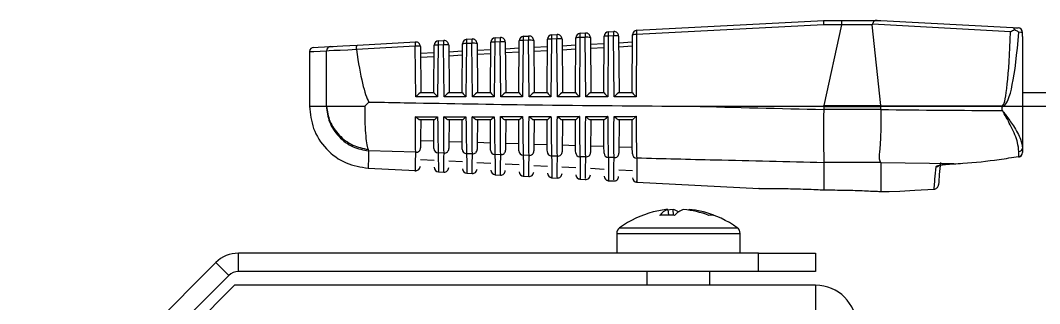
# Model space of a CAD drawing. Extents: x 17.1 to 113.1, y 3.8 to 84.5.
# Drawn here: x 48.555 to 50.784, y 13.322 to 13.941 of the extents above; entities that cross this region are included whole.
import ezdxf

# ---------------------------------------------------------------- set-up
doc = ezdxf.new("R2010")
doc.units = 0
doc.header["$MEASUREMENT"] = 0
doc.layers.add('OBJECT', color=7, linetype='CONTINUOUS')

msp = doc.modelspace()

# ---------------------------------------------------------------- linework, layer by layer
at = {"layer": 'OBJECT'}
for p, q in [((49.9034, 13.9197), (50.3122, 13.9413)), ((50.3122, 13.9413), (50.3122, 13.9413)), ((50.3122, 13.9413), (50.3514, 13.9413)), ((50.3514, 13.9413), (50.4289, 13.9413)), ((50.4289, 13.9413), (50.4372, 13.9413)), ((50.4372, 13.9413), (50.7255, 13.9257)), ((49.7794, 13.9132), (49.791, 13.9138)), ((49.8414, 13.9165), (49.853, 13.9171)), ((50.3113, 13.9318), (49.9027, 13.9103)), ((50.3508, 13.9318), (50.3113, 13.9318)), ((50.3508, 13.9316), (50.3126, 13.7554)), ((50.4184, 13.9316), (50.3508, 13.9316)), ((50.4371, 13.7554), (50.4184, 13.9316)), ((50.7208, 13.9166), (50.4186, 13.933)), ((50.7472, 13.9061), (50.7471, 13.915)), ((49.2922, 13.8875), (49.4192, 13.8942)), ((49.4692, 13.8968), (49.4812, 13.8974)), ((49.5425, 13.8912), (49.5306, 13.8906)), ((49.5313, 13.9001), (49.5431, 13.9007)), ((49.5435, 13.7743), (49.5425, 13.8912)), ((49.5829, 13.7838), (49.5838, 13.8935)), ((49.5926, 13.8939), (49.5915, 13.7743)), ((49.6044, 13.8945), (49.5926, 13.8939)), ((49.5933, 13.9034), (49.6051, 13.904)), ((49.6055, 13.7743), (49.6044, 13.8945)), ((49.6156, 13.8941), (49.6166, 13.7838)), ((49.6449, 13.7838), (49.6458, 13.8967)), ((49.6546, 13.8972), (49.6535, 13.7743)), ((49.6664, 13.8978), (49.6546, 13.8972)), ((49.6553, 13.9066), (49.6671, 13.9072)), ((49.6675, 13.7743), (49.6664, 13.8978)), ((49.6776, 13.8974), (49.6786, 13.7838)), ((49.7069, 13.7838), (49.7079, 13.9)), ((49.7166, 13.9004), (49.7155, 13.7743)), ((49.7284, 13.9011), (49.7166, 13.9004)), ((49.7173, 13.9099), (49.7291, 13.9105)), ((49.7295, 13.7743), (49.7284, 13.9011)), ((49.7396, 13.9006), (49.7406, 13.7838)), ((49.7689, 13.7838), (49.7699, 13.9033)), ((49.7787, 13.9037), (49.7775, 13.7743)), ((49.7903, 13.9043), (49.7787, 13.9037)), ((49.7915, 13.7743), (49.7903, 13.9043)), ((49.8016, 13.9039), (49.8026, 13.7838)), ((49.8309, 13.7838), (49.8319, 13.9066)), ((49.8407, 13.907), (49.8395, 13.7743)), ((49.8523, 13.9076), (49.8407, 13.907)), ((49.8535, 13.7743), (49.8523, 13.9076)), ((49.8635, 13.9072), (49.8646, 13.7838)), ((49.8637, 13.8926), (49.8938, 13.8942)), ((49.8929, 13.7838), (49.894, 13.9098)), ((49.9027, 13.9103), (49.9015, 13.7743)), ((50.7472, 13.9061), (50.7472, 13.7538)), ((49.1872, 13.8724), (49.1872, 13.7534)), ((49.2243, 13.7538), (49.2243, 13.8744)), ((49.4185, 13.8847), (49.2898, 13.8779)), ((49.2898, 13.8779), (49.2899, 13.8775)), ((49.4195, 13.7743), (49.4185, 13.8847)), ((49.4297, 13.8843), (49.4306, 13.7838)), ((49.4299, 13.8697), (49.4596, 13.8713)), ((49.4589, 13.7838), (49.4598, 13.8869)), ((49.4685, 13.8873), (49.4675, 13.7743)), ((49.4805, 13.888), (49.4685, 13.8873)), ((49.4815, 13.7743), (49.4805, 13.888)), ((49.4917, 13.8875), (49.4926, 13.7838)), ((49.4918, 13.873), (49.5216, 13.8745)), ((49.5209, 13.7838), (49.5218, 13.8902)), ((49.5306, 13.8906), (49.5295, 13.7743)), ((49.5537, 13.8908), (49.5546, 13.7838)), ((49.5538, 13.8762), (49.5837, 13.8778)), ((49.6158, 13.8795), (49.6457, 13.8811)), ((49.6456, 13.8717), (49.6158, 13.8701)), ((49.6777, 13.8828), (49.7077, 13.8844)), ((49.7076, 13.8749), (49.6778, 13.8734)), ((49.7397, 13.886), (49.7698, 13.8876)), ((49.7697, 13.8782), (49.7398, 13.8766)), ((49.8017, 13.8893), (49.8318, 13.8909)), ((49.8317, 13.8815), (49.8018, 13.8799)), ((49.8937, 13.8848), (49.8637, 13.8832)), ((49.4595, 13.8618), (49.4299, 13.8603)), ((49.5216, 13.8651), (49.4919, 13.8635)), ((49.5836, 13.8684), (49.5539, 13.8668)), ((49.4305, 13.7838), (49.4589, 13.7838)), ((49.4925, 13.7838), (49.5209, 13.7838)), ((49.5545, 13.7838), (49.5829, 13.7838)), ((49.6165, 13.7838), (49.6449, 13.7838)), ((49.6785, 13.7838), (49.7069, 13.7838)), ((49.7405, 13.7838), (49.7689, 13.7838)), ((49.8025, 13.7838), (49.8309, 13.7838)), ((49.8645, 13.7838), (49.8929, 13.7838)), ((50.7472, 13.7838), (50.9287, 13.7838)), ((49.308, 13.7538), (49.3171, 13.7629)), ((49.4675, 13.7743), (49.4195, 13.7743)), ((49.5295, 13.7743), (49.4815, 13.7743)), ((49.5915, 13.7743), (49.5435, 13.7743)), ((49.6535, 13.7743), (49.6055, 13.7743)), ((49.7155, 13.7743), (49.6675, 13.7743)), ((49.7775, 13.7743), (49.7295, 13.7743)), ((49.8395, 13.7743), (49.7915, 13.7743)), ((49.9015, 13.7743), (49.8535, 13.7743)), ((49.2238, 13.7538), (49.2243, 13.7538)), ((50.0236, 13.7538), (50.3121, 13.7538)), ((50.4372, 13.7522), (50.3122, 13.7522)), ((50.3122, 13.7522), (50.3122, 13.747)), ((50.3122, 13.747), (50.4372, 13.747)), ((50.3126, 13.7554), (50.4371, 13.7554)), ((50.4372, 13.753), (50.4372, 13.7546)), ((50.4372, 13.7546), (50.7027, 13.7546)), ((50.7028, 13.753), (50.4372, 13.753)), ((50.4372, 13.747), (50.4372, 13.7522)), ((50.7028, 13.7445), (50.7028, 13.753)), ((50.7058, 13.7538), (50.7472, 13.7538)), ((50.7472, 13.7538), (50.7472, 13.6621)), ((50.7472, 13.7538), (50.9287, 13.7538)), ((49.4591, 13.7238), (49.4294, 13.7238)), ((49.5211, 13.7238), (49.4915, 13.7238)), ((49.5831, 13.7238), (49.5535, 13.7238)), ((49.645, 13.7238), (49.6156, 13.7238)), ((49.707, 13.7238), (49.6777, 13.7238)), ((49.769, 13.7238), (49.7397, 13.7238)), ((49.831, 13.7238), (49.8018, 13.7238)), ((49.8929, 13.7238), (49.8639, 13.7238)), ((49.4593, 13.6772), (49.4302, 13.6782)), ((49.5213, 13.6752), (49.4922, 13.6762)), ((49.5833, 13.6733), (49.5542, 13.6742)), ((49.6453, 13.6713), (49.6162, 13.6722)), ((49.7073, 13.6694), (49.6781, 13.6703)), ((49.7693, 13.6674), (49.7401, 13.6684)), ((49.3152, 13.6594), (49.3166, 13.6561)), ((49.4195, 13.6531), (49.3166, 13.6561)), ((49.4815, 13.6514), (49.4689, 13.6517)), ((49.5435, 13.6496), (49.5309, 13.65)), ((49.6055, 13.6479), (49.5929, 13.6483)), ((49.6675, 13.6463), (49.6549, 13.6466)), ((49.8314, 13.6655), (49.8021, 13.6664)), ((49.8934, 13.6636), (49.8641, 13.6645)), ((50.7386, 13.6441), (50.7389, 13.6546)), ((50.7472, 13.6621), (50.7472, 13.6524)), ((49.4298, 13.6376), (49.4596, 13.636)), ((49.4918, 13.6343), (49.5216, 13.6328)), ((49.5536, 13.6311), (49.5839, 13.6295)), ((49.6156, 13.6278), (49.6459, 13.6262)), ((49.6776, 13.6246), (49.7079, 13.623)), ((49.7295, 13.6446), (49.7169, 13.645)), ((49.7915, 13.643), (49.7789, 13.6433)), ((49.8534, 13.6414), (49.841, 13.6417)), ((50.4367, 13.6305), (50.3122, 13.6305)), ((50.3122, 13.6305), (50.3122, 13.6304)), ((50.3122, 13.6304), (50.3122, 13.5709)), ((50.4372, 13.6298), (50.4367, 13.6305)), ((50.5964, 13.6279), (50.4372, 13.6298)), ((50.4372, 13.6298), (50.4372, 13.5674)), ((50.5783, 13.627), (50.5964, 13.6279)), ((50.5783, 13.6267), (50.5965, 13.6277)), ((50.5783, 13.627), (50.5783, 13.6267)), ((50.5783, 13.6267), (50.5783, 13.6267)), ((50.5964, 13.6279), (50.5965, 13.6277)), ((49.3152, 13.6186), (49.4192, 13.6131)), ((49.4692, 13.6105), (49.4812, 13.6099)), ((49.5312, 13.6072), (49.5431, 13.6066)), ((49.5932, 13.604), (49.6051, 13.6034)), ((49.7395, 13.6213), (49.7699, 13.6197)), ((49.8017, 13.6181), (49.8318, 13.6165)), ((49.8636, 13.6148), (49.8938, 13.6132)), ((49.6552, 13.6007), (49.667, 13.6001)), ((49.7172, 13.5975), (49.729, 13.5969)), ((49.7792, 13.5942), (49.7909, 13.5936)), ((49.8412, 13.591), (49.8529, 13.5904)), ((49.9032, 13.5877), (50.1708, 13.5737)), ((50.455, 13.5673), (50.4551, 13.5673)), ((50.5536, 13.5726), (50.5536, 13.5726)), ((49.9709, 13.5281), (49.9724, 13.5158)), ((49.971, 13.5276), (49.9759, 13.5281)), ((49.9759, 13.5281), (49.9759, 13.5274)), ((49.9836, 13.5154), (49.9828, 13.5281)), ((50.0125, 13.5274), (50.0126, 13.5281)), ((50.0126, 13.5281), (50.0175, 13.5276)), ((50.0175, 13.5281), (50.0174, 13.5267)), ((49.8592, 13.476), (49.8592, 13.4326)), ((49.8592, 13.476), (49.9504, 13.476)), ((49.8655, 13.4882), (49.9524, 13.4882)), ((49.9504, 13.476), (50.1292, 13.476)), ((49.9524, 13.4882), (50.123, 13.4882)), ((50.1292, 13.4326), (50.1292, 13.476)), ((49.0317, 13.3926), (49.0317, 13.4326)), ((50.1692, 13.4326), (49.0317, 13.4326)), ((50.1692, 13.3926), (50.1692, 13.4326)), ((50.1692, 13.4326), (50.2942, 13.4326)), ((50.2942, 13.4326), (50.2942, 13.3926)), ((48.5547, 12.9847), (48.9822, 13.4121)), ((49.0104, 13.3838), (48.9822, 13.4121)), ((49.0104, 13.3838), (48.583, 12.9564)), ((50.1692, 13.3926), (49.0317, 13.3926)), ((49.9252, 13.3926), (49.9252, 13.3626)), ((50.0632, 13.3626), (50.0632, 13.3926)), ((50.2942, 13.3926), (50.1692, 13.3926)), ((49.0234, 13.3626), (48.5742, 12.9135)), ((50.2942, 13.3626), (49.0234, 13.3626)), ((50.2942, 13.3626), (50.2942, 13.2726))]:
    msp.add_line(p, q, dxfattribs=at)
at = {"layer": 'OBJECT', "flags": 128}
for points in [[(50.7255, 13.9257), (50.7318, 13.9253), (50.7359, 13.9251), (50.7377, 13.925)], [(50.7471, 13.915), (50.7459, 13.9151), (50.7431, 13.9152), (50.7389, 13.9154)], [(49.2243, 13.8744), (49.1965, 13.8729), (49.1872, 13.8724)], [(49.1967, 13.8824), (49.1967, 13.8824), (49.2059, 13.8829), (49.2336, 13.8844)], [(49.2899, 13.8775), (49.2707, 13.8766), (49.254, 13.8758), (49.2404, 13.8752), (49.2304, 13.8747), (49.2243, 13.8744)], [(49.2336, 13.8844), (49.2391, 13.8846), (49.248, 13.8851), (49.2602, 13.8858), (49.2751, 13.8865), (49.2922, 13.8875)], [(50.5673, 13.6305), (50.565, 13.6048), (50.5636, 13.5885), (50.563, 13.5817)], [(50.4551, 13.5673), (50.4783, 13.5685), (50.5112, 13.5703), (50.5536, 13.5726)], [(49.9828, 13.5281), (49.9758, 13.5273), (49.9711, 13.5267)]]:
    msp.add_lwpolyline(points, dxfattribs=at)
at = {"layer": 'OBJECT'}
for centre, radius, start, end in [((49.8105, 13.9076), 0.0204, 162.3828, 189.2808), ((49.7916, 13.9038), 0.01, 0.5, 93.0226), ((49.8419, 13.9065), 0.01, 93.0226, 179.5), ((49.8608, 13.9103), 0.0204, 162.3855, 189.2745), ((49.8724, 13.9109), 0.0204, 162.3855, 189.2745), ((49.8535, 13.9071), 0.01, 0.5, 93.0226), ((49.904, 13.9097), 0.01, 93.0226, 179.5), ((49.9229, 13.9136), 0.0204, 162.3828, 189.2808), ((50.7372, 13.915), 0.01, 0.809, 86.8941), ((50.7371, 13.915), 0.00999, 359.95, 86.8554), ((50.7465, 13.9152), 0.00067, 348.3449, 0.5049), ((49.4386, 13.888), 0.0204, 162.3855, 189.2745), ((49.4197, 13.8842), 0.01, 0.5, 93.0226), ((49.4698, 13.8868), 0.01, 93.0226, 179.5), ((49.4887, 13.8906), 0.0204, 162.3855, 189.2745), ((49.5006, 13.8913), 0.0204, 162.3754, 189.2846), ((49.4817, 13.8874), 0.01, 0.5, 93.0226), ((49.5318, 13.8901), 0.01, 93.0226, 179.5), ((49.5507, 13.8939), 0.0204, 162.3836, 189.2801), ((49.5626, 13.8945), 0.0204, 162.3828, 189.2808), ((49.546, 13.8368), 0.0546, 81.869, 93.6787), ((49.5437, 13.8907), 0.01, 0.5, 93.0226), ((49.5938, 13.8934), 0.01, 93.0226, 179.5), ((49.5902, 13.853), 0.041, 86.6872, 98.9992), ((49.6127, 13.8972), 0.0204, 162.3855, 189.2745), ((49.6246, 13.8978), 0.0204, 162.3828, 189.2808), ((49.6079, 13.8401), 0.0546, 81.8691, 93.6785), ((49.6056, 13.894), 0.01, 0.5, 93.0226), ((49.6558, 13.8966), 0.01, 93.0226, 179.5), ((49.6522, 13.8563), 0.041, 86.6836, 99.001), ((49.6748, 13.9005), 0.0204, 162.3832, 189.2805), ((49.6865, 13.9011), 0.0204, 162.3855, 189.2745), ((49.6699, 13.8433), 0.0546, 81.8685, 93.6791), ((49.6676, 13.8973), 0.01, 0.5, 93.0226), ((49.7179, 13.8999), 0.01, 93.0226, 179.5), ((49.7143, 13.8595), 0.041, 86.687, 98.9975), ((49.7368, 13.9037), 0.0204, 162.3855, 189.2745), ((49.7485, 13.9043), 0.0204, 162.3828, 189.2808), ((49.7319, 13.8466), 0.0546, 81.8686, 93.679), ((49.7296, 13.9005), 0.01, 0.5, 93.0226), ((49.7799, 13.9032), 0.01, 93.0226, 179.5), ((49.7763, 13.8628), 0.041, 86.687, 98.9994), ((49.7988, 13.907), 0.0204, 162.3831, 189.2805), ((49.7938, 13.8499), 0.0546, 81.869, 93.6787), ((49.8383, 13.8661), 0.041, 86.687, 98.9975), ((49.8558, 13.8532), 0.0545, 81.8661, 93.6815), ((49.9004, 13.8693), 0.041, 86.687, 98.9994), ((49.1972, 13.8724), 0.01, 93.0226, 175.0653), ((49.2342, 13.8745), 0.00991, 93.4746, 180.5516), ((49.422, 13.8303), 0.0546, 81.8685, 93.6791), ((49.4662, 13.8464), 0.041, 86.6872, 98.9992), ((49.484, 13.8335), 0.0546, 81.8686, 93.679), ((49.5282, 13.8497), 0.041, 86.6836, 99.001), ((50.5838, 13.753), 0.1189, 0.0139, 0.7742), ((50.6111, 13.6638), 0.1307, 43.5468, 44.5091), ((49.4202, 13.663), 0.00992, 266.5024, 358.9406), ((49.4693, 13.6616), 0.00989, 181.0035, 267.5856), ((49.4821, 13.6613), 0.00992, 266.4849, 358.9201), ((49.5313, 13.6599), 0.00989, 181.0189, 267.6091), ((49.5441, 13.6595), 0.00991, 266.4666, 358.8996), ((49.5933, 13.6582), 0.00989, 181.0373, 267.6314), ((49.6061, 13.6578), 0.00991, 266.4477, 358.8788), ((49.6553, 13.6565), 0.00988, 181.0553, 267.6532), ((49.6681, 13.6562), 0.00991, 266.429, 358.8561), ((49.7173, 13.6548), 0.00988, 181.0775, 267.6718), ((49.7301, 13.6545), 0.00991, 266.4099, 358.8337), ((49.7793, 13.6532), 0.00987, 181.0943, 267.6966), ((49.7921, 13.6529), 0.0099, 266.3909, 358.8129), ((49.8414, 13.6516), 0.00987, 181.1148, 267.7179), ((49.8541, 13.6513), 0.0099, 266.3742, 358.788), ((49.9034, 13.65), 0.00987, 181.1349, 267.7404), ((50.7382, 13.6531), 0.00906, 272.8152, 355.6376), ((50.7372, 13.6524), 0.01, 279.2546, 0), ((50.7387, 13.6632), 0.00857, 271.3572, 352.772), ((50.5574, 13.6316), 0.01, 272.5376, 314.0424), ((50.7279, 13.6419), 0.011, 3.5999, 11.5485), ((49.4197, 13.6231), 0.01, 266.9496, 359.5), ((49.4698, 13.6205), 0.01, 180.5, 266.6441), ((49.4817, 13.6199), 0.01, 266.5294, 359.5), ((49.5318, 13.6172), 0.01, 180.5, 266.1269), ((49.5437, 13.6166), 0.01, 266.013, 359.5), ((49.5938, 13.614), 0.01, 180.5, 265.6107), ((49.6056, 13.6134), 0.01, 265.4975, 359.5), ((49.6558, 13.6107), 0.01, 180.5, 265.0953), ((49.6676, 13.6101), 0.01, 264.9828, 359.5), ((49.7179, 13.6075), 0.01, 180.5, 264.5807), ((49.7296, 13.6069), 0.01, 264.469, 359.5), ((49.7799, 13.6042), 0.01, 180.5, 264.0669), ((49.7916, 13.6036), 0.01, 263.9559, 359.5), ((49.8419, 13.601), 0.01, 180.5, 263.5539), ((49.8535, 13.6004), 0.01, 263.4435, 359.5), ((49.904, 13.5977), 0.01, 180.5, 263.0416), ((49.9942, 13.3088), 0.2208, 104.3896, 125.6682), ((49.9881, 13.3327), 0.1962, 95.0252, 104.3851), ((49.9813, 13.4952), 0.0345, 107.4604, 144.2806), ((49.9694, 13.2746), 0.2413, 86.1519, 93.8481), ((49.9737, 13.4941), 0.0352, 54.3327, 74.9761), ((50.0185, 13.486), 0.044, 106.9533, 138.1952), ((49.9876, 13.3247), 0.2041, 68.996, 84.9425), ((50.0004, 13.333), 0.1959, 68.5881, 84.9804), ((49.9942, 13.3088), 0.2208, 54.3318, 75.6104), ((50.0664, 13.4872), 0.0286, 78.7962, 101.2038), ((49.8742, 13.476), 0.015, 125.6682, 180), ((50.1142, 13.476), 0.015, 0, 54.3318), ((49.0317, 13.3626), 0.07, 90, 135), ((49.0317, 13.3626), 0.03, 90, 135), ((50.2942, 13.2726), 0.09, 360, 90)]:
    msp.add_arc(centre, radius, start, end, dxfattribs=at)
for centre, major_axis, ratio, start_param, end_param in [((50.3125, 13.9313), (-0.00026, 0.01), 0.120424, 0.003177, 1.515259), ((50.3514, 13.9313), (0, 0.01), 0.061163, 0, 1.518436), ((50.2692, 13.9313), (0.0816, 0.0005), 0.122438, 6.255809, 6.281989), ((50.4558, 13.9313), (0.0374, -0.0006), 0.267094, 3.033482, 3.174083), ((50.695, 14.3241), (-0.0078, 0.5695), 0.050872, 3.193561, 3.914226), ((50.6872, 14.3225), (-0.0157, 0.5695), 0.101686, 3.191455, 3.913119), ((49.3423, 16.0436), (0.0147, 2.2897), 0.052015, 2.811677, 3.052791), ((49.4207, 13.7738), (0.00988, 0.00996), 0.087934, 0.08695, 1.605386), ((49.4688, 13.7738), (-0.00991, 0.00999), 0.035372, 0.03505, 1.483386), ((49.4827, 13.7738), (0.00988, 0.00996), 0.087934, 0.08695, 1.605386), ((49.5308, 13.7738), (-0.00991, 0.00999), 0.035372, 0.03505, 1.483386), ((49.5447, 13.7738), (0.00988, 0.00996), 0.087934, 0.08695, 1.605386), ((49.5928, 13.7738), (-0.00991, 0.00999), 0.035372, 0.03505, 1.483386), ((49.6067, 13.7738), (0.00988, 0.00996), 0.087934, 0.08695, 1.605386), ((49.6548, 13.7738), (-0.00991, 0.00999), 0.035372, 0.03505, 1.483386), ((49.6687, 13.7738), (0.00988, 0.00996), 0.087934, 0.08695, 1.605386), ((49.7168, 13.7738), (-0.00991, 0.00999), 0.035372, 0.03505, 1.483386), ((49.7307, 13.7738), (0.00988, 0.00996), 0.087934, 0.08695, 1.605386), ((49.7788, 13.7738), (-0.00991, 0.00999), 0.035372, 0.03505, 1.483386), ((49.7927, 13.7738), (0.00988, 0.00996), 0.087934, 0.08695, 1.605386), ((49.8408, 13.7738), (-0.00991, 0.00999), 0.035372, 0.03505, 1.483386), ((49.8547, 13.7738), (0.00988, 0.00996), 0.087934, 0.08695, 1.605386), ((49.9028, 13.7738), (-0.00991, 0.00999), 0.035372, 0.03505, 1.483386), ((54.3306, 15.8163), (19.0675, 0), 0.111038, 4.484542, 4.500054), ((49.3342, 13.7522), (0.9787, 0.0064), 0.122438, 6.24272, 6.255809), ((49.3349, 13.7522), (0.9773, 0), 0.122785, 0, 0.013091), ((49.3349, 13.747), (0.9773, 0), 0.122785, 6.279845, 6.283185), ((50.8854, 13.7522), (0.4485, -0.007), 0.267094, 3.174083, 3.1806), ((50.8851, 13.7522), (0.4478, 0), 0.267949, 3.135082, 3.141593), ((50.8851, 13.747), (0.4478, 0), 0.267949, 3.141593, 3.145797), ((50.795, 15.8163), (7.8848, 0), 0.262774, 4.666998, 4.700689), ((50.695, 14.3241), (-0.0078, 0.5695), 0.050872, 3.140897, 3.193561), ((50.6872, 14.3225), (-0.0157, 0.5695), 0.101686, 3.138791, 3.191455)]:
    msp.add_ellipse(centre, major_axis=major_axis, ratio=ratio, start_param=start_param, end_param=end_param, dxfattribs=at)
for points, knots in [([(50.4289, 13.9413), (50.4274, 13.9413), (50.4249, 13.9412), (50.4223, 13.9401), (50.4208, 13.938), (50.4197, 13.9354), (50.4189, 13.9336), (50.4186, 13.933)], [0, 0, 0, 0, 0.281506, 0.477148, 0.672468, 0.878468, 1, 1, 1, 1]), ([(50.7208, 13.9166), (50.7208, 13.9166), (50.7239, 13.9183), (50.7268, 13.9198), (50.7297, 13.9213)], [0, 0, 0, 0, 0.019978, 1, 1, 1, 1]), ([(50.7255, 13.9257), (50.7255, 13.9257), (50.7259, 13.9256), (50.7268, 13.9254), (50.7282, 13.9244), (50.7292, 13.9227), (50.7296, 13.9215), (50.7297, 13.9213)], [0, 0, 0, 0, 0.017155, 0.20226, 0.556605, 0.898365, 1, 1, 1, 1]), ([(50.7297, 13.9213), (50.7321, 13.9199), (50.7356, 13.9181), (50.7381, 13.9161), (50.7388, 13.9154), (50.7389, 13.9154)], [0, 0, 0, 0, 0.696355, 0.978824, 1, 1, 1, 1]), ([(49.2898, 13.8779), (49.2898, 13.879), (49.2898, 13.8812), (49.2902, 13.8841), (49.2908, 13.8863), (49.2915, 13.8872), (49.292, 13.8874), (49.2922, 13.8875), (49.2922, 13.8875)], [0, 0, 0, 0, 0.219285, 0.43851, 0.65924, 0.882982, 0.985818, 1, 1, 1, 1]), ([(49.3171, 13.7629), (49.3228, 13.7628), (49.3513, 13.7623), (49.4707, 13.7601), (49.7004, 13.7561), (49.9075, 13.7546), (50.0236, 13.7538)], [0, 0, 0, 0, 0.024148, 0.120739, 0.507103, 1, 1, 1, 1]), ([(49.1872, 13.7538), (49.189, 13.7373), (49.1927, 13.703), (49.2221, 13.6584), (49.2651, 13.6266), (49.2992, 13.6212), (49.3156, 13.6185)], [0, 0, 0, 0, 0.240773, 0.500001, 0.759226, 1, 1, 1, 1]), ([(49.1872, 13.7538), (49.1888, 13.7538), (49.1918, 13.7538), (49.2132, 13.7538), (49.2238, 13.7538)], [0, 0, 0, 0, 0.5, 1, 1, 1, 1]), ([(49.2238, 13.7538), (49.2254, 13.7421), (49.2287, 13.7178), (49.2502, 13.686), (49.2808, 13.6629), (49.305, 13.6583), (49.3166, 13.6561)], [0, 0, 0, 0, 0.241171, 0.5, 0.758828, 1, 1, 1, 1]), ([(49.2243, 13.7538), (49.2271, 13.7538), (49.2328, 13.7538), (49.252, 13.7538), (49.2771, 13.7538), (49.2977, 13.7538), (49.308, 13.7538)], [0, 0, 0, 0, 0.250001, 0.499999, 0.750001, 1, 1, 1, 1]), ([(49.2243, 13.7538), (49.226, 13.7427), (49.2297, 13.7196), (49.2507, 13.6893), (49.2805, 13.6669), (49.3039, 13.6618), (49.3152, 13.6594)], [0, 0, 0, 0, 0.241561, 0.5, 0.758437, 1, 1, 1, 1]), ([(49.308, 13.7538), (49.308, 13.7431), (49.308, 13.7217), (49.3095, 13.6941), (49.3118, 13.6718), (49.3141, 13.6635), (49.3152, 13.6594)], [0, 0, 0, 0, 0.25, 0.5, 0.75, 1, 1, 1, 1]), ([(50.3122, 13.7466), (50.3119, 13.7332), (50.3114, 13.7062), (50.3116, 13.6706), (50.3124, 13.6432), (50.3123, 13.6346), (50.3122, 13.6305)], [0, 0, 0, 0, 0.253583, 0.507165, 0.760847, 1, 1, 1, 1]), ([(50.4372, 13.7465), (50.4373, 13.7414), (50.4375, 13.7228), (50.4367, 13.6918), (50.4351, 13.6596), (50.432, 13.6391), (50.4354, 13.6329), (50.4367, 13.6305)], [0, 0, 0, 0, 0.097508, 0.35133, 0.599303, 0.843154, 1, 1, 1, 1]), ([(50.7389, 13.6546), (50.7383, 13.661), (50.7368, 13.6774), (50.7236, 13.7075), (50.7105, 13.7315), (50.7034, 13.7434), (50.7028, 13.7444), (50.7028, 13.7445)], [0, 0, 0, 0, 0.2447459, 0.6267305, 0.9679279, 0.9961427, 1, 1, 1, 1]), ([(50.7028, 13.7445), (50.7028, 13.7444), (50.7036, 13.7434), (50.7062, 13.7401), (50.7147, 13.7289), (50.7291, 13.7085), (50.7439, 13.6831), (50.7462, 13.6685), (50.7472, 13.6621)], [0, 0, 0, 0, 0.003659, 0.034965, 0.112488, 0.381452, 0.732443, 1, 1, 1, 1]), ([(49.4195, 13.6531), (49.4195, 13.6547), (49.4193, 13.6596), (49.4192, 13.6772), (49.4193, 13.7022), (49.4194, 13.7211), (49.4194, 13.7282), (49.4194, 13.7305)], [0, 0, 0, 0, 0.161731, 0.488573, 0.814942, 0.942319, 1, 1, 1, 1]), ([(49.4194, 13.7305), (49.426, 13.7305), (49.4421, 13.7305), (49.4581, 13.7306), (49.4675, 13.7306)], [0, 0, 0, 0, 0.412313, 1, 1, 1, 1]), ([(49.4294, 13.7238), (49.4288, 13.7239), (49.4274, 13.7242), (49.4242, 13.7262), (49.4215, 13.7285), (49.4198, 13.7301), (49.4195, 13.7304), (49.4194, 13.7305)], [0, 0, 0, 0, 0.236908, 0.528794, 0.900007, 0.991336, 1, 1, 1, 1]), ([(49.4306, 13.7238), (49.4305, 13.7132), (49.4303, 13.692), (49.4301, 13.6714), (49.4301, 13.6654), (49.4301, 13.6628)], [0, 0, 0, 0, 0.357963, 0.715854, 1, 1, 1, 1]), ([(49.4594, 13.6614), (49.4594, 13.665), (49.4593, 13.6722), (49.4591, 13.6955), (49.4589, 13.7151), (49.4589, 13.7238)], [0, 0, 0, 0, 0.356146, 0.712374, 1, 1, 1, 1]), ([(49.4675, 13.7306), (49.4675, 13.7306), (49.4672, 13.7302), (49.4655, 13.7286), (49.4629, 13.7262), (49.4603, 13.7242), (49.4595, 13.7239), (49.4591, 13.7238)], [0, 0, 0, 0, 0.008276, 0.094556, 0.478389, 0.770562, 1, 1, 1, 1]), ([(49.4675, 13.7306), (49.4675, 13.7283), (49.4676, 13.7198), (49.4678, 13.6997), (49.4682, 13.6743), (49.4686, 13.6577), (49.4688, 13.6531), (49.4689, 13.6517)], [0, 0, 0, 0, 0.057872, 0.218009, 0.538016, 0.858386, 1, 1, 1, 1]), ([(49.4815, 13.6514), (49.4815, 13.653), (49.4813, 13.6579), (49.4812, 13.6756), (49.4813, 13.7011), (49.4814, 13.7206), (49.4814, 13.7284), (49.4814, 13.7306)], [0, 0, 0, 0, 0.1595502, 0.4819898, 0.8039604, 0.9420612, 1, 1, 1, 1]), ([(49.4814, 13.7306), (49.488, 13.7307), (49.5041, 13.7307), (49.5201, 13.7307), (49.5295, 13.7308)], [0, 0, 0, 0, 0.412352, 1, 1, 1, 1]), ([(49.4915, 13.7238), (49.4909, 13.7239), (49.4896, 13.7242), (49.4865, 13.7261), (49.4837, 13.7284), (49.4819, 13.7301), (49.4815, 13.7306), (49.4814, 13.7306)], [0, 0, 0, 0, 0.2256408, 0.5069825, 0.8682201, 0.9914648, 1, 1, 1, 1]), ([(49.4926, 13.7238), (49.4925, 13.7131), (49.4923, 13.6917), (49.4921, 13.6701), (49.4921, 13.6639), (49.4921, 13.6611)], [0, 0, 0, 0, 0.352325, 0.704581, 1, 1, 1, 1]), ([(49.5214, 13.6597), (49.5214, 13.6633), (49.5213, 13.6706), (49.5211, 13.6943), (49.5209, 13.7145), (49.5209, 13.7238)], [0, 0, 0, 0, 0.350805, 0.701695, 1, 1, 1, 1]), ([(49.5295, 13.7308), (49.5295, 13.7307), (49.5291, 13.7303), (49.5273, 13.7286), (49.5248, 13.7262), (49.5222, 13.7242), (49.5215, 13.7239), (49.5211, 13.7238)], [0, 0, 0, 0, 0.008202, 0.119706, 0.493731, 0.776745, 1, 1, 1, 1]), ([(49.5295, 13.7308), (49.5295, 13.7284), (49.5296, 13.7198), (49.5298, 13.6995), (49.5302, 13.6737), (49.5306, 13.6564), (49.5308, 13.6516), (49.5309, 13.65)], [0, 0, 0, 0, 0.058136, 0.216179, 0.531948, 0.848067, 1, 1, 1, 1]), ([(49.5435, 13.6496), (49.5435, 13.6513), (49.5433, 13.6563), (49.5432, 13.6741), (49.5433, 13.7), (49.5434, 13.7202), (49.5434, 13.7285), (49.5434, 13.7308)], [0, 0, 0, 0, 0.157483, 0.475733, 0.793525, 0.941799, 1, 1, 1, 1]), ([(49.5434, 13.7308), (49.55, 13.7308), (49.5661, 13.7309), (49.5821, 13.7309), (49.5915, 13.7309)], [0, 0, 0, 0, 0.412394, 1, 1, 1, 1]), ([(49.5535, 13.7238), (49.553, 13.7239), (49.5517, 13.7242), (49.5487, 13.726), (49.5459, 13.7284), (49.544, 13.7302), (49.5435, 13.7308), (49.5434, 13.7308)], [0, 0, 0, 0, 0.2207651, 0.49454, 0.8478251, 0.9915676, 1, 1, 1, 1]), ([(49.5546, 13.7238), (49.5545, 13.713), (49.5543, 13.6914), (49.5541, 13.669), (49.5541, 13.6624), (49.554, 13.6593)], [0, 0, 0, 0, 0.347007, 0.693942, 1, 1, 1, 1]), ([(49.5834, 13.658), (49.5834, 13.6617), (49.5833, 13.669), (49.5831, 13.6931), (49.5829, 13.714), (49.5829, 13.7238)], [0, 0, 0, 0, 0.34576, 0.691604, 1, 1, 1, 1]), ([(49.5915, 13.7309), (49.5915, 13.7309), (49.591, 13.7304), (49.5892, 13.7286), (49.5866, 13.7261), (49.5841, 13.7242), (49.5834, 13.7239), (49.5831, 13.7238)], [0, 0, 0, 0, 0.008109, 0.143853, 0.508256, 0.782549, 1, 1, 1, 1]), ([(49.5915, 13.7309), (49.5915, 13.7285), (49.5916, 13.7198), (49.5918, 13.6993), (49.5922, 13.6732), (49.5926, 13.6551), (49.5928, 13.65), (49.5929, 13.6483)], [0, 0, 0, 0, 0.058402, 0.214453, 0.526192, 0.838269, 1, 1, 1, 1]), ([(49.6055, 13.6479), (49.6055, 13.6496), (49.6053, 13.6547), (49.6052, 13.6726), (49.6052, 13.699), (49.6054, 13.7197), (49.6054, 13.7286), (49.6054, 13.731)], [0, 0, 0, 0, 0.155512, 0.469778, 0.783593, 0.941534, 1, 1, 1, 1]), ([(49.6054, 13.731), (49.612, 13.731), (49.6281, 13.731), (49.6441, 13.7311), (49.6535, 13.7311)], [0, 0, 0, 0, 0.412428, 1, 1, 1, 1]), ([(49.6156, 13.7238), (49.6151, 13.7239), (49.6138, 13.7242), (49.6109, 13.726), (49.608, 13.7284), (49.6061, 13.7303), (49.6055, 13.7309), (49.6054, 13.731)], [0, 0, 0, 0, 0.216119, 0.482665, 0.828155, 0.991658, 1, 1, 1, 1]), ([(49.6166, 13.7238), (49.6165, 13.7129), (49.6163, 13.6911), (49.6161, 13.6678), (49.6161, 13.6609), (49.616, 13.6576)], [0, 0, 0, 0, 0.341977, 0.683893, 1, 1, 1, 1]), ([(49.6454, 13.6563), (49.6454, 13.66), (49.6453, 13.6675), (49.6451, 13.692), (49.6449, 13.7135), (49.6449, 13.7238)], [0, 0, 0, 0, 0.340987, 0.682053, 1, 1, 1, 1]), ([(49.6535, 13.7311), (49.6535, 13.7311), (49.6529, 13.7304), (49.651, 13.7285), (49.6484, 13.7261), (49.646, 13.7242), (49.6453, 13.7239), (49.645, 13.7238)], [0, 0, 0, 0, 0.008033, 0.167038, 0.521987, 0.788059, 1, 1, 1, 1]), ([(49.6535, 13.7311), (49.6535, 13.7287), (49.6536, 13.7198), (49.6538, 13.6992), (49.6542, 13.6727), (49.6546, 13.6539), (49.6548, 13.6485), (49.6549, 13.6466)], [0, 0, 0, 0, 0.058671, 0.212822, 0.520728, 0.828955, 1, 1, 1, 1]), ([(49.6675, 13.6463), (49.6674, 13.648), (49.6673, 13.6531), (49.6672, 13.6711), (49.6672, 13.698), (49.6674, 13.7193), (49.6674, 13.7287), (49.6674, 13.7311)], [0, 0, 0, 0, 0.153635, 0.464107, 0.77413, 0.941267, 1, 1, 1, 1]), ([(49.6674, 13.7311), (49.6741, 13.7311), (49.6901, 13.7312), (49.7061, 13.7312), (49.7155, 13.7312)], [0, 0, 0, 0, 0.412465, 1, 1, 1, 1]), ([(49.6777, 13.7238), (49.6771, 13.7239), (49.676, 13.7242), (49.6731, 13.726), (49.6702, 13.7285), (49.6682, 13.7304), (49.6675, 13.7311), (49.6674, 13.7311)], [0, 0, 0, 0, 0.211691, 0.471317, 0.809156, 0.991768, 1, 1, 1, 1]), ([(49.6786, 13.7238), (49.6785, 13.7128), (49.6783, 13.6908), (49.6781, 13.6667), (49.678, 13.6595), (49.678, 13.656)], [0, 0, 0, 0, 0.33722, 0.674381, 1, 1, 1, 1]), ([(49.7075, 13.6547), (49.7074, 13.6584), (49.7074, 13.6659), (49.7071, 13.6909), (49.7069, 13.7129), (49.7069, 13.7238)], [0, 0, 0, 0, 0.336461, 0.673003, 1, 1, 1, 1]), ([(49.7155, 13.7312), (49.7155, 13.7312), (49.7148, 13.7305), (49.7128, 13.7285), (49.7102, 13.726), (49.7079, 13.7242), (49.7073, 13.7239), (49.707, 13.7238)], [0, 0, 0, 0, 0.0079447, 0.1892646, 0.5350467, 0.7932498, 1, 1, 1, 1]), ([(49.7155, 13.7312), (49.7155, 13.7288), (49.7156, 13.7198), (49.7158, 13.699), (49.7162, 13.6722), (49.7166, 13.6527), (49.7168, 13.6471), (49.7169, 13.645)], [0, 0, 0, 0, 0.058942, 0.211284, 0.515533, 0.820093, 1, 1, 1, 1]), ([(49.7295, 13.6446), (49.7294, 13.6463), (49.7293, 13.6515), (49.7292, 13.6697), (49.7292, 13.697), (49.7293, 13.7188), (49.7294, 13.7288), (49.7294, 13.7313)], [0, 0, 0, 0, 0.151844, 0.458694, 0.765103, 0.940994, 1, 1, 1, 1]), ([(49.7294, 13.7313), (49.7361, 13.7313), (49.7521, 13.7313), (49.7681, 13.7314), (49.7775, 13.7314)], [0, 0, 0, 0, 0.412495, 1, 1, 1, 1]), ([(49.7397, 13.7238), (49.7392, 13.7239), (49.7381, 13.7241), (49.7353, 13.726), (49.7323, 13.7285), (49.7303, 13.7305), (49.7295, 13.7313), (49.7294, 13.7313)], [0, 0, 0, 0, 0.207464, 0.460442, 0.790796, 0.991848, 1, 1, 1, 1]), ([(49.7406, 13.7238), (49.7405, 13.7127), (49.7403, 13.6905), (49.7401, 13.6656), (49.74, 13.6581), (49.74, 13.6543)], [0, 0, 0, 0, 0.332712, 0.665365, 1, 1, 1, 1]), ([(49.7695, 13.653), (49.7694, 13.6568), (49.7694, 13.6644), (49.7691, 13.6898), (49.769, 13.7124), (49.7689, 13.7238)], [0, 0, 0, 0, 0.332165, 0.664412, 1, 1, 1, 1]), ([(49.7775, 13.7314), (49.7775, 13.7314), (49.7767, 13.7306), (49.7747, 13.7285), (49.772, 13.726), (49.7698, 13.7242), (49.7692, 13.7239), (49.769, 13.7238)], [0, 0, 0, 0, 0.007882, 0.210623, 0.547438, 0.798167, 1, 1, 1, 1]), ([(49.7775, 13.7314), (49.7775, 13.7289), (49.7776, 13.7199), (49.7778, 13.6988), (49.7782, 13.6718), (49.7786, 13.6515), (49.7789, 13.6456), (49.7789, 13.6433)], [0, 0, 0, 0, 0.059218, 0.209833, 0.510595, 0.811654, 1, 1, 1, 1]), ([(49.7915, 13.643), (49.7914, 13.6448), (49.7913, 13.65), (49.7912, 13.6682), (49.7912, 13.696), (49.7913, 13.7184), (49.7914, 13.7289), (49.7914, 13.7314)], [0, 0, 0, 0, 0.150137, 0.453532, 0.756488, 0.940722, 1, 1, 1, 1]), ([(49.7914, 13.7314), (49.7981, 13.7315), (49.8141, 13.7315), (49.8301, 13.7315), (49.8395, 13.7316)], [0, 0, 0, 0, 0.412532, 1, 1, 1, 1]), ([(49.8018, 13.7238), (49.8013, 13.7239), (49.8002, 13.7241), (49.7975, 13.7259), (49.7944, 13.7285), (49.7923, 13.7305), (49.7915, 13.7314), (49.7914, 13.7314)], [0, 0, 0, 0, 0.203469, 0.450055, 0.773102, 0.991933, 1, 1, 1, 1]), ([(49.8026, 13.7238), (49.8025, 13.7126), (49.8023, 13.6903), (49.8021, 13.6645), (49.802, 13.6567), (49.802, 13.6527)], [0, 0, 0, 0, 0.328436, 0.656815, 1, 1, 1, 1]), ([(49.8315, 13.6514), (49.8315, 13.6553), (49.8314, 13.6629), (49.8312, 13.6887), (49.831, 13.7119), (49.8309, 13.7238)], [0, 0, 0, 0, 0.3280869, 0.6562535, 1, 1, 1, 1]), ([(49.8395, 13.7316), (49.8395, 13.7315), (49.8386, 13.7306), (49.8366, 13.7285), (49.8339, 13.7259), (49.8318, 13.7241), (49.8312, 13.7239), (49.831, 13.7238)], [0, 0, 0, 0, 0.0078124, 0.2310732, 0.5592024, 0.8028124, 1, 1, 1, 1]), ([(49.8395, 13.7316), (49.8395, 13.729), (49.8396, 13.7199), (49.8398, 13.6987), (49.8402, 13.6713), (49.8406, 13.6503), (49.8409, 13.6442), (49.841, 13.6417)], [0, 0, 0, 0, 0.0594948, 0.2084595, 0.5058926, 0.8036088, 1, 1, 1, 1]), ([(49.8534, 13.6414), (49.8534, 13.6432), (49.8533, 13.6485), (49.8531, 13.6668), (49.8532, 13.695), (49.8533, 13.718), (49.8534, 13.729), (49.8534, 13.7316)], [0, 0, 0, 0, 0.1485045, 0.4485972, 0.7482569, 0.9404452, 1, 1, 1, 1]), ([(49.8534, 13.7316), (49.8601, 13.7316), (49.8761, 13.7316), (49.8921, 13.7317), (49.9015, 13.7317)], [0, 0, 0, 0, 0.41256, 1, 1, 1, 1]), ([(49.8639, 13.7238), (49.8634, 13.7239), (49.8624, 13.7241), (49.86, 13.7256), (49.857, 13.7281), (49.8546, 13.7304), (49.8535, 13.7316), (49.8534, 13.7316)], [0, 0, 0, 0, 0.199293, 0.397082, 0.700891, 0.992018, 1, 1, 1, 1]), ([(49.8646, 13.7238), (49.8645, 13.7125), (49.8643, 13.69), (49.8641, 13.6635), (49.864, 13.6553), (49.864, 13.6511)], [0, 0, 0, 0, 0.324373, 0.648691, 1, 1, 1, 1]), ([(49.9015, 13.7317), (49.9015, 13.7317), (49.9005, 13.7307), (49.8984, 13.7285), (49.8957, 13.7259), (49.8937, 13.7241), (49.8932, 13.7239), (49.8929, 13.7238)], [0, 0, 0, 0, 0.0077487, 0.2506908, 0.5703603, 0.8072175, 1, 1, 1, 1]), ([(49.8935, 13.6498), (49.8935, 13.6537), (49.8934, 13.6615), (49.8932, 13.6877), (49.893, 13.7114), (49.8929, 13.7238)], [0, 0, 0, 0, 0.3242052, 0.6484888, 1, 1, 1, 1]), ([(49.9015, 13.7317), (49.9015, 13.7291), (49.9016, 13.7199), (49.9018, 13.6986), (49.9022, 13.6709), (49.9026, 13.6492), (49.9029, 13.6428), (49.903, 13.6402)], [0, 0, 0, 0, 0.0597752, 0.2071615, 0.5014106, 0.7959339, 1, 1, 1, 1]), ([(49.3166, 13.6561), (49.3163, 13.6452), (49.3157, 13.6233), (49.3156, 13.6201), (49.3156, 13.6185)], [0, 0, 0, 0, 0.496376, 1, 1, 1, 1]), ([(49.4192, 13.6132), (49.4192, 13.6131), (49.4192, 13.608), (49.4193, 13.6211), (49.4195, 13.6425), (49.4195, 13.6531)], [0, 0, 0, 0, 0.001446, 0.500723, 1, 1, 1, 1]), ([(49.4689, 13.6517), (49.4689, 13.6505), (49.4689, 13.6441), (49.4691, 13.6216), (49.4693, 13.6055), (49.4692, 13.6107), (49.4692, 13.6108)], [0, 0, 0, 0, 0.046867, 0.234363, 0.98622, 1, 1, 1, 1]), ([(49.4812, 13.6102), (49.4812, 13.6118), (49.4812, 13.6149), (49.4814, 13.6391), (49.4815, 13.6514)], [0, 0, 0, 0, 0.491198, 1, 1, 1, 1]), ([(49.5309, 13.65), (49.5309, 13.6487), (49.531, 13.6423), (49.5312, 13.6192), (49.5313, 13.6025), (49.5313, 13.6077), (49.5313, 13.6079)], [0, 0, 0, 0, 0.045988, 0.22997, 0.967723, 1, 1, 1, 1]), ([(49.5431, 13.6074), (49.5432, 13.6088), (49.5432, 13.6116), (49.5434, 13.6367), (49.5435, 13.6496)], [0, 0, 0, 0, 0.482025, 1, 1, 1, 1]), ([(49.5929, 13.6483), (49.5929, 13.647), (49.593, 13.6404), (49.5932, 13.6169), (49.5933, 13.5994), (49.5933, 13.6047), (49.5933, 13.6051)], [0, 0, 0, 0, 0.045141, 0.225735, 0.949898, 1, 1, 1, 1]), ([(49.6051, 13.6045), (49.6051, 13.6057), (49.6052, 13.6083), (49.6054, 13.6343), (49.6055, 13.6479)], [0, 0, 0, 0, 0.473185, 1, 1, 1, 1]), ([(49.6549, 13.6466), (49.6549, 13.6453), (49.655, 13.6386), (49.6552, 13.6146), (49.6554, 13.5964), (49.6553, 13.6017), (49.6553, 13.6022)], [0, 0, 0, 0, 0.044325, 0.221651, 0.93271, 1, 1, 1, 1]), ([(49.6671, 13.6017), (49.6671, 13.6027), (49.6671, 13.605), (49.6674, 13.6319), (49.6675, 13.6463)], [0, 0, 0, 0, 0.464658, 1, 1, 1, 1]), ([(49.7169, 13.645), (49.7169, 13.6436), (49.717, 13.6368), (49.7172, 13.6123), (49.7174, 13.5933), (49.7173, 13.5987), (49.7173, 13.5993)], [0, 0, 0, 0, 0.043537, 0.217711, 0.916125, 1, 1, 1, 1]), ([(49.7291, 13.5988), (49.7291, 13.5997), (49.7291, 13.6017), (49.7293, 13.6295), (49.7295, 13.6446)], [0, 0, 0, 0, 0.456429, 1, 1, 1, 1]), ([(49.7789, 13.6433), (49.779, 13.642), (49.779, 13.6351), (49.7792, 13.6101), (49.7794, 13.5903), (49.7794, 13.5958), (49.7794, 13.5965)], [0, 0, 0, 0, 0.0427766, 0.2139071, 0.9001117, 1, 1, 1, 1]), ([(49.791, 13.5959), (49.7911, 13.5967), (49.7911, 13.5984), (49.7913, 13.6271), (49.7915, 13.643)], [0, 0, 0, 0, 0.448483, 1, 1, 1, 1]), ([(49.841, 13.6417), (49.841, 13.6403), (49.841, 13.6333), (49.8413, 13.6079), (49.8414, 13.5873), (49.8414, 13.5928), (49.8414, 13.5936)], [0, 0, 0, 0, 0.042041, 0.210232, 0.884641, 1, 1, 1, 1]), ([(49.853, 13.5931), (49.853, 13.5937), (49.853, 13.595), (49.8533, 13.6248), (49.8534, 13.6414)], [0, 0, 0, 0, 0.440803, 1, 1, 1, 1]), ([(50.3122, 13.6304), (50.2329, 13.6322), (50.0965, 13.6354), (49.9601, 13.6387), (49.903, 13.6402)], [0, 0, 0, 0, 0.58145, 1, 1, 1, 1]), ([(49.903, 13.6402), (49.903, 13.6387), (49.903, 13.6316), (49.9033, 13.6057), (49.9035, 13.5843), (49.9034, 13.5898), (49.9034, 13.5907)], [0, 0, 0, 0, 0.04133, 0.206679, 0.869686, 1, 1, 1, 1]), ([(50.5578, 13.6216), (50.5581, 13.6221), (50.5587, 13.6231), (50.5624, 13.6246), (50.5677, 13.6258), (50.5734, 13.6266), (50.577, 13.6269), (50.5783, 13.627)], [0, 0, 0, 0, 0.219061, 0.438022, 0.659218, 0.880002, 1, 1, 1, 1]), ([(50.5638, 13.6243), (50.5638, 13.6243), (50.5638, 13.6243), (50.5647, 13.6246), (50.5667, 13.6252), (50.5697, 13.6259), (50.5723, 13.6261), (50.5734, 13.6263)], [0, 0, 0, 0, 0.0902139, 0.2517951, 0.484409, 0.7783926, 1, 1, 1, 1]), ([(50.5734, 13.6263), (50.5741, 13.6264), (50.5756, 13.6266), (50.5773, 13.6266), (50.5783, 13.6267)], [0, 0, 0, 0, 0.42916, 1, 1, 1, 1]), ([(50.5964, 13.6279), (50.6031, 13.6283), (50.6364, 13.6304), (50.6839, 13.6351), (50.7244, 13.6418), (50.7386, 13.6441)], [0, 0, 0, 0, 0.139684, 0.698664, 1, 1, 1, 1]), ([(50.5536, 13.5726), (50.5536, 13.5727), (50.5536, 13.5733), (50.5541, 13.5789), (50.5562, 13.6025), (50.5578, 13.6216)], [0, 0, 0, 0, 0.045653, 0.228294, 1, 1, 1, 1]), ([(50.5536, 13.5726), (50.5547, 13.5728), (50.5569, 13.5731), (50.5598, 13.575), (50.5619, 13.5776), (50.5628, 13.58), (50.563, 13.5814), (50.563, 13.5817)], [0, 0, 0, 0, 0.235926, 0.471828, 0.707751, 0.925417, 1, 1, 1, 1]), ([(50.1708, 13.5738), (50.1703, 13.5738), (50.1682, 13.5738), (50.1813, 13.574), (50.2087, 13.574), (50.2489, 13.5735), (50.2856, 13.5722), (50.3069, 13.5712), (50.3122, 13.5709)], [0, 0, 0, 0, 0.069411, 0.284853, 0.500141, 0.714749, 0.928344, 1, 1, 1, 1]), ([(50.3122, 13.5709), (50.3282, 13.5708), (50.3602, 13.5706), (50.4028, 13.5691), (50.4264, 13.568), (50.4357, 13.5675), (50.437, 13.5674)], [0, 0, 0, 0, 0.3155677, 0.6311016, 0.9475879, 1, 1, 1, 1]), ([(50.437, 13.5674), (50.4371, 13.5674), (50.4371, 13.5674), (50.4372, 13.5674), (50.4372, 13.5674), (50.4372, 13.5674), (50.4372, 13.5674)], [0, 0, 0, 0, 0.159972, 0.363956, 0.750397, 1, 1, 1, 1]), ([(50.4372, 13.5674), (50.4439, 13.5674), (50.4524, 13.5673), (50.4546, 13.5673), (50.455, 13.5673)], [0, 0, 0, 0, 0.791837, 1, 1, 1, 1])]:
    msp.add_open_spline(points, degree=3, knots=knots, dxfattribs=at)

doc.saveas('drawing.dxf')
